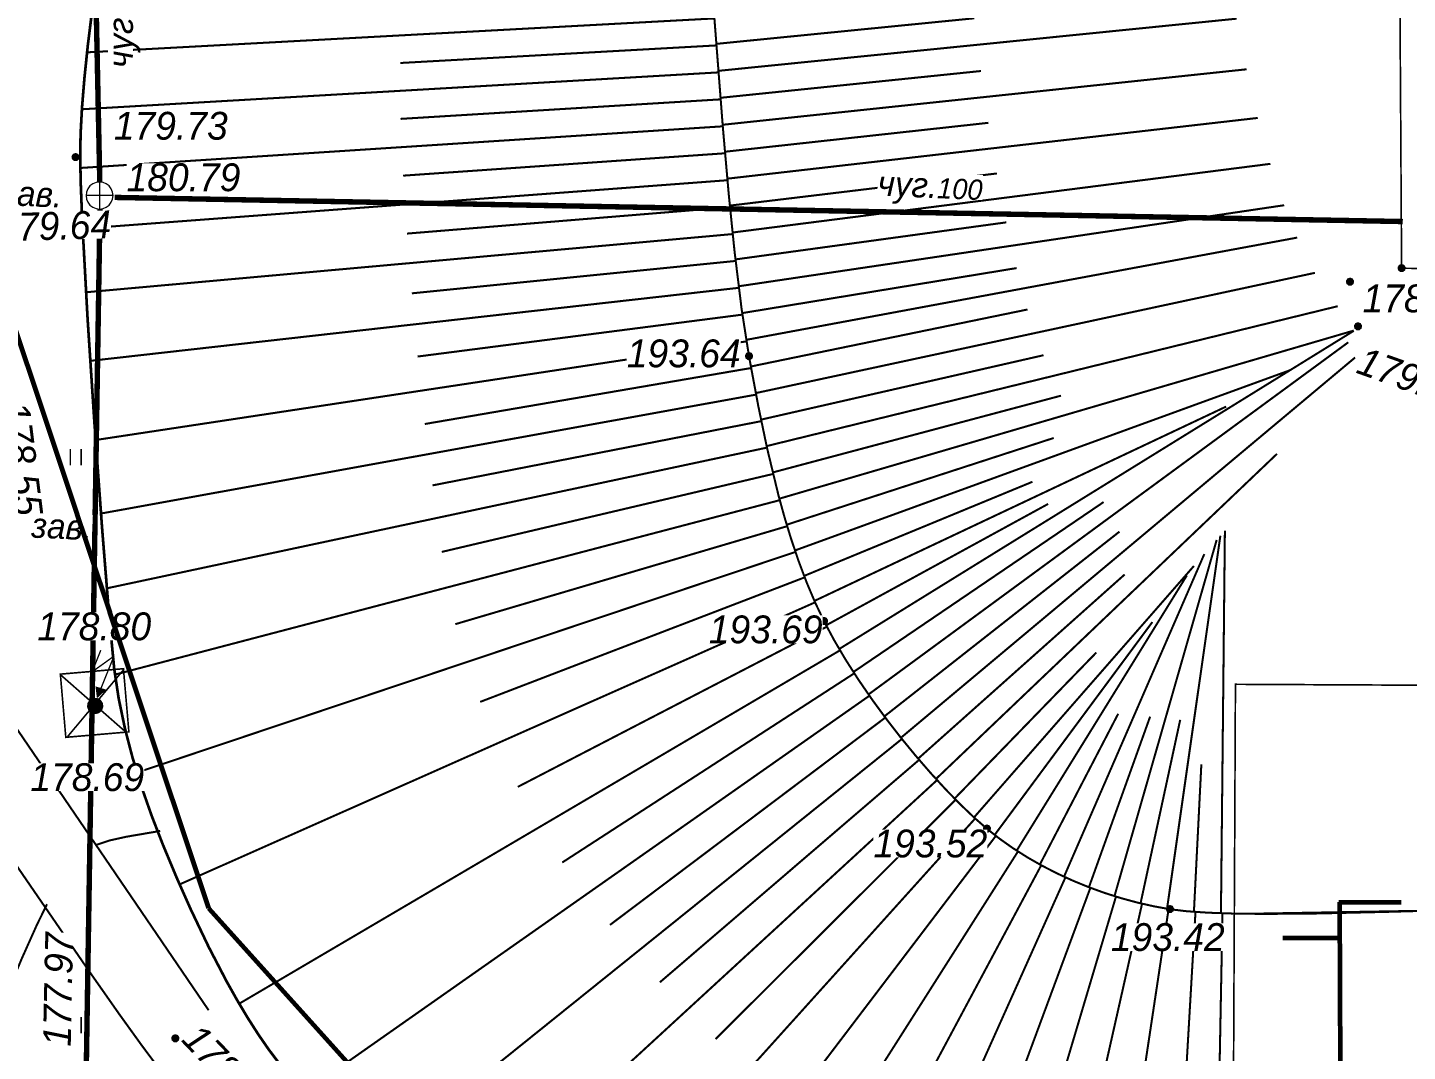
# Model space of a CAD drawing. Header units: millimetres. Extents: x 6735 to 13224, y -12144 to -9633.
# Drawn here: x 12060.2 to 12233.6, y -11797.7 to -11669 of the extents above; entities that cross this region are included whole.
import ezdxf

# ---------------------------------------------------------------- set-up
doc = ezdxf.new("R2010")
doc.units = ezdxf.units.MM
doc.set_wipeout_variables(frame=1)
for name, pattern in [('Cплошная', [0]), ('Cплошная_0.50', [0]), ('Штриховая 1.5-1.5_0.50', [1.5, 0.75, -0.75]), ('Штриховая 1.5-1_0.50', [1.25, 0.75, -0.5])]:
    doc.linetypes.add(name, pattern=pattern)
doc.layers.add('КаБель силовой (Вновь)', color=1, linetype='Continuous', lineweight=60)
doc.layers.add('Строительный', color=251, linetype='Continuous', lineweight=13)
doc.styles.get("Standard").update_dxf_attribs({"font": 'arial.ttf'})
doc.styles.add('БСАМ курсив малоконтрасный (Бм-431)', font='')
doc.styles.get('БСАМ курсив малоконтрасный (Бм-431)').set_extended_font_data('Bm431', italic=True)
doc.linetypes.add('Канализ', pattern='A,5,-1,["К",БСАМ курсив малоконтрасный (Бм-431),S=2,R=0,X=-1,Y=-1],-1,10,-2,10,-2,5', length=36)
doc.linetypes.add('КОНТУР', pattern='A,0,-0.5,[133,ltypeshp.shx,S=0.05,R=0,X=-0.5,Y=0],-0.5', length=1)

# ---------------------------------------------------------------- blocks, each defined once
blk = doc.blocks.new('2011 - 401 трава')
at = {"color": 7, "linetype": 'Continuous', "lineweight": 0, "const_width": 0.1, "flags": 128}
for points in [[(0, 0), (0, 1.2)], [(0.8, 0), (0.8, 1.2)]]:
    blk.add_lwpolyline(points, dxfattribs=at)
blk = doc.blocks.new('29 - 109.1.2 молниеводы на столбах метал')
for points in [[(0.5, 1.35), (-0.3, 1.4), (0, 0.6)], [(-0.00002, 0.6), (-0.27884, 0.53128), (-0.4938, 0.34084), (-0.59564, 0.07234), (-0.56102, -0.21276), (-0.39788, -0.4491), (-0.1436, -0.58256), (0.14358, -0.58256), (0.39786, -0.4491), (0.561, -0.21276), (0.59562, 0.07234), (0.49378, 0.34084), (0.27882, 0.53128)]]:
    blk.add_hatch(color=7).paths.add_polyline_path(points)
at = {"color": 7, "linetype": 'Continuous', "lineweight": 0, "const_width": 0.1, "flags": 128}
for points in [[(-0.8, 2.4), (-0.55, 4.1)], [(0.5, 3.9), (-0.8, 2.4)], [(0.117261, 1.373921), (0.5, 3.9)]]:
    blk.add_lwpolyline(points, dxfattribs=at)
at = {"color": 7, "linetype": 'Continuous', "lineweight": 0, "const_width": 0.02, "flags": 128}
for points in [[(0.5, 1.35), (-0.3, 1.4), (0, 0.6), (0.5, 1.35)], [(0, 0.6), (-0.278834, 0.531274), (-0.49379, 0.340839), (-0.595625, 0.072322), (-0.56101, -0.212763), (-0.397874, -0.449106), (-0.143589, -0.582565), (0.143589, -0.582565), (0.397874, -0.449106), (0.56101, -0.212763), (0.595625, 0.072322), (0.49379, 0.340839), (0.278834, 0.531274), (0, 0.6)]]:
    blk.add_lwpolyline(points, close=True, dxfattribs=at)
blk = doc.blocks.new('118 - 330 отм высот')
blk.add_hatch(color=7).paths.add_polyline_path([(0.098, 0.12), (0.002, 0.155), (-0.095, 0.121), (-0.146, 0.032), (-0.129, -0.069), (-0.05, -0.135), (0.052, -0.136), (0.131, -0.07), (0.149, 0.031)])
at = {"color": 7, "linetype": 'Continuous', "lineweight": 0, "const_width": 0.01, "flags": 128}
blk.add_lwpolyline([(0.098, 0.12), (0.002, 0.155), (-0.095, 0.121), (-0.146, 0.032), (-0.129, -0.069), (-0.05, -0.135), (0.052, -0.136), (0.131, -0.07), (0.149, 0.031), (0.098, 0.12)], close=True, dxfattribs=at)
blk = doc.blocks.new('Люк Канализация')
at = {"color": 0, "linetype": 'Continuous', "lineweight": -2}
blk.add_wipeout([(0.498, -0.001), (0.48, 0.128), (0.431, 0.249), (0.351, 0.352), (0.248, 0.432), (0.127, 0.482), (-0.002, 0.499), (-0.132, 0.482), (-0.252, 0.432), (-0.356, 0.352), (-0.435, 0.249), (-0.485, 0.128), (-0.502, -0.001), (-0.485, -0.131), (-0.435, -0.251), (-0.356, -0.355), (-0.252, -0.434), (-0.132, -0.484), (-0.002, -0.501), (0.127, -0.484), (0.248, -0.434), (0.351, -0.355), (0.431, -0.251), (0.48, -0.131)], dxfattribs=at)
for p, q in [((-0.002, 0.499), (-0.002, -0.501)), ((0.498, -0.001), (-0.502, -0.001))]:
    blk.add_line(p, q, dxfattribs=at)
at = {"color": 0, "linetype": 'Continuous', "lineweight": -2, "flags": 128}
blk.add_lwpolyline([(0.498, -0.001), (0.48, 0.128), (0.431, 0.249), (0.351, 0.352), (0.248, 0.432), (0.127, 0.482), (-0.002, 0.499), (-0.132, 0.482), (-0.252, 0.432), (-0.356, 0.352), (-0.435, 0.249), (-0.485, 0.128), (-0.502, -0.001), (-0.485, -0.131), (-0.435, -0.251), (-0.356, -0.355), (-0.252, -0.434), (-0.132, -0.484), (-0.002, -0.501), (0.127, -0.484), (0.248, -0.434), (0.351, -0.355), (0.431, -0.251), (0.48, -0.131)], close=True, dxfattribs=at)

msp = doc.modelspace()

# ---------------------------------------------------------------- linework, layer by layer
at = {"layer": 'КаБель силовой (Вновь)'}
for p, q in [((12224.99517, -11778.89443), (12232.80964, -11778.89735)), ((12225.05957, -11778.90279), (12225.15877, -11799.68964)), ((12217.96254, -11783.36676), (12224.99156, -11783.39102))]:
    msp.add_line(p, q, dxfattribs=at)
at = {"layer": 'Строительный', "linetype": 'Канализ', "const_width": 0.68, "flags": 128}
msp.add_lwpolyline([(12067.74252, -11879.4267), (12067.60131, -11799.70877), (12069.3422, -11690.60481), (12068.68907, -11659.0806), (12066.05862, -11502.42892), (12065.96004, -11334.9784)], dxfattribs=at)
at = {"layer": 'Строительный', "color": 7, "linetype": 'Cплошная_0.50', "lineweight": 0, "flags": 128}
for points, const_width in [([(12146.38495, -11665.93858), (12146.39637, -11666.09012), (12146.44165, -11666.694), (12147.59851, -11681.59548), (12148.33513, -11689.96441), (12149.05804, -11697.08009), (12149.95111, -11704.3668), (12150.87556, -11710.28525), (12152.04839, -11716.56088), (12153.13825, -11721.79397), (12154.59296, -11727.81572), (12155.35337, -11730.56355), (12156.14261, -11733.16125), (12157.1066, -11736.02345), (12158.11918, -11738.70936), (12159.18388, -11741.22832), (12160.30325, -11743.58633), (12161.55554, -11745.93608), (12162.99667, -11748.38671), (12164.61444, -11750.91737), (12166.39075, -11753.49973), (12168.13057, -11755.873), (12169.96044, -11758.23035), (12171.85351, -11760.53716), (12173.7764, -11762.75272), (12175.62418, -11764.7628), (12177.43024, -11766.61034), (12179.15883, -11768.25879), (12180.77584, -11769.6756), (12182.3569, -11770.92144), (12184.04569, -11772.11533), (12185.83401, -11773.25148), (12187.71214, -11774.32369), (12189.60086, -11775.2926), (12191.5523, -11776.19051), (12193.55466, -11777.012), (12195.59509, -11777.75179), (12197.63665, -11778.3981), (12199.68881, -11778.95552), (12201.73793, -11779.42034), (12203.77042, -11779.78948), (12205.87796, -11780.04314), (12208.55612, -11780.22561), (12211.81682, -11780.33776), (12215.69048, -11780.38068), (12213.75365, -11780.35922), (12239.36793, -11779.91556), (12234.17106, -11780.03491), (12244.5648, -11779.79621), (12254.72403, -11779.62771), (12259.69392, -11779.50897), (12264.88256, -11779.38528), (12275.0419, -11779.22003), (12292.29053, -11779.19284), (12296.47671, -11779.19358), (12316.91639, -11779.18742), (12338.72019, -11779.08913), (12343.38983, -11779.04004), (12355.71652, -11778.90118), (12372.71137, -11778.59), (12381.52127, -11778.32392), (12389.69264, -11777.98576), (12409.33517, -11776.97166), (12420.61212, -11776.28664), (12430.11983, -11775.60951), (12439.31221, -11774.7936), (12442.87494, -11774.39283), (12445.74359, -11773.99741), (12451.25615, -11773.00418), (12456.79564, -11771.74002), (12462.31449, -11770.21183), (12467.658, -11768.45836), (12470.304, -11767.47998), (12472.86902, -11766.45397), (12475.34296, -11765.38438), (12477.71688, -11764.27507), (12480.10951, -11763.06982), (12482.54352, -11761.75981), (12484.98758, -11760.36189), (12487.41084, -11758.89371), (12489.85764, -11757.32444), (12492.22092, -11755.71863), (12494.47356, -11754.09473), (12496.59305, -11752.46897), (12498.69339, -11750.74259), (12500.59958, -11749.04692), (12502.29605, -11747.39579), (12503.7716, -11745.80016), (12505.07185, -11744.19822), (12506.31369, -11742.44662), (12507.50084, -11740.54017), (12508.63863, -11738.47031), (12509.56273, -11736.59301), (12510.46207, -11734.58024), (12511.34347, -11732.41686), (12512.21953, -11730.0721), (12513.50635, -11726.28585), (12515.02225, -11721.41936), (12516.3586, -11716.59434), (12517.79955, -11710.60469), (12519.23059, -11703.94086), (12520.57172, -11696.9889), (12521.79242, -11689.84651), (12522.74803, -11683.2881), (12523.56736, -11676.03395), (12524.50445, -11665.87361), (12526.21522, -11644.17326), (12526.96093, -11634.00955), (12527.587, -11625.48794), (12528.05287, -11619.86456), (12528.81827, -11611.64471), (12529.04449, -11609.26215), (12529.89403, -11599.84177), (12530.38947, -11593.02808), (12530.57472, -11589.19998), (12530.63693, -11585.9839), (12530.57701, -11583.33059), (12530.39432, -11581.21819), (12530.05889, -11579.24615), (12529.56854, -11577.22708), (12528.92518, -11575.16902), (12528.13198, -11573.08213), (12527.27025, -11571.13944), (12526.28931, -11569.19286), (12525.19519, -11567.25437), (12523.99603, -11565.33845), (12522.78118, -11563.57119), (12521.49217, -11561.85239), (12520.14049, -11560.19739), (12518.73976, -11558.6229), (12517.34391, -11557.21116), (12515.79276, -11555.81331), (12514.08653, -11554.42954), (12512.22539, -11553.05999), (12510.45483, -11551.86356), (12508.56372, -11550.67822), (12506.55188, -11549.50385), (12504.41869, -11548.3401), (12500.50839, -11546.38331), (12496.22832, -11544.44782), (12491.07364, -11542.31543), (12485.51964, -11540.17862), (12478.35006, -11537.64464), (12471.56008, -11535.50075), (12467.65759, -11534.40274), (12463.9811, -11533.47735), (12460.54579, -11532.72839), (12457.36131, -11532.15792), (12454.04991, -11531.7024), (12450.22644, -11531.2972), (12445.8708, -11530.94014), (12440.94362, -11530.62797), (12431.99869, -11530.22235), (12420.79883, -11529.8845), (12411.28283, -11529.665), (12400.64596, -11529.41498), (12390.35977, -11529.18679), (12377.65395, -11528.98397), (12350.09398, -11528.70556), (12323.33842, -11528.59153), (12297.14318, -11528.62136), (12270.94779, -11528.81466), (12259.01842, -11529.00235), (12249.65005, -11529.24345), (12243.40579, -11529.44095), (12231.50784, -11529.8363), (12221.5791, -11530.28572), (12213.38086, -11530.82646), (12208.90071, -11531.22571), (12204.87196, -11531.67627), (12201.26661, -11532.18127), (12198.06959, -11532.74287), (12196.54165, -11533.04306), (12189.63142, -11534.43621), (12184.52194, -11535.59357), (12180.72993, -11536.58137), (12177.29764, -11537.61068), (12174.15761, -11538.70181), (12171.2817, -11539.86481), (12168.09413, -11541.3968), (12166.63018, -11542.21101), (12165.25018, -11543.05875), (12163.95229, -11543.94121), (12162.73576, -11544.85892), (12161.59963, -11545.81263), (12160.54317, -11546.80293), (12158.41746, -11549.10956), (12156.29427, -11551.80672), (12154.20094, -11554.85978), (12152.16887, -11558.22304), (12150.28466, -11561.73557), (12148.51894, -11565.43388), (12146.90068, -11569.25729), (12145.45627, -11573.14341), (12144.17048, -11577.16015), (12143.1151, -11581.11484), (12142.30561, -11584.94921), (12141.75214, -11588.61511), (12141.58316, -11590.42791), (12141.4689, -11592.55517), (12141.40446, -11597.75561), (12141.55864, -11604.22346), (12141.93199, -11611.98254), (12142.863, -11625.57149), (12144.31121, -11642.72372), (12145.17155, -11652.16343), (12146.38048, -11665.87964)], 0.255), ([(12159.26403, -11548.14373), (12157.45627, -11550.28171), (12155.65915, -11552.69086), (12153.89018, -11555.34772), (12152.16887, -11558.22304), (12150.28466, -11561.73557), (12148.51894, -11565.43388), (12146.90068, -11569.25729), (12145.45627, -11573.14341), (12144.17048, -11577.16015), (12143.1151, -11581.11484), (12142.30561, -11584.94921), (12141.75214, -11588.61511), (12141.58316, -11590.42791), (12141.4689, -11592.55517), (12141.40446, -11597.75561), (12141.55864, -11604.22346), (12141.93199, -11611.98254), (12142.863, -11625.57149), (12144.31121, -11642.72372), (12145.17155, -11652.16343), (12146.39637, -11666.09012), (12146.44165, -11666.694), (12147.59851, -11681.59548), (12148.33513, -11689.96441), (12149.05804, -11697.08009), (12149.95111, -11704.3668), (12150.87556, -11710.28525), (12152.04839, -11716.56088), (12153.13825, -11721.79397), (12154.59296, -11727.81572), (12155.35337, -11730.56355), (12156.14261, -11733.16125), (12157.1066, -11736.02345), (12158.11918, -11738.70936), (12159.18388, -11741.22832), (12160.30325, -11743.58633), (12161.55554, -11745.93608), (12162.99667, -11748.38671), (12164.61444, -11750.91737), (12166.39075, -11753.49973), (12168.13057, -11755.873), (12169.96044, -11758.23035), (12171.85351, -11760.53716), (12173.7764, -11762.75272), (12175.62418, -11764.7628), (12177.43024, -11766.61034), (12179.15883, -11768.25879), (12180.77584, -11769.6756), (12182.3569, -11770.92144), (12184.04569, -11772.11533), (12185.83401, -11773.25148), (12187.71214, -11774.32369), (12189.60086, -11775.2926), (12191.5523, -11776.19051), (12193.55466, -11777.012), (12195.59509, -11777.75179), (12197.63665, -11778.3981), (12199.68881, -11778.95552), (12201.73793, -11779.42034), (12203.77042, -11779.78948), (12205.87796, -11780.04314), (12208.55612, -11780.22561), (12211.81682, -11780.33776), (12215.69048, -11780.38068), (12217.07486, -11780.37988)], 0.255), ([(12064.29154, -11750.25909), (12072.66765, -11757.60964)], 0.204), ([(12072.32928, -11749.63889), (12065.26055, -11758.082)], 0.204), ([(12396.5443, -11777.6515), (12389.69264, -11777.98576), (12381.52127, -11778.32392), (12372.71137, -11778.59), (12355.71652, -11778.90118), (12343.38983, -11779.04004), (12338.72019, -11779.08913), (12316.91639, -11779.18742), (12296.47671, -11779.19358), (12292.29053, -11779.19284), (12275.0419, -11779.22003), (12264.88256, -11779.38528), (12259.69392, -11779.50897), (12254.72403, -11779.62771), (12244.5648, -11779.79621), (12234.17106, -11780.03491), (12231.27366, -11780.11625), (12222.40821, -11780.32311), (12215.69048, -11780.38068), (12215.32514, -11780.37966)], 0.255)]:
    msp.add_lwpolyline(points, dxfattribs=dict(at, const_width=const_width))
at = {"layer": 'Строительный', "color": 7, "linetype": 'Cплошная_0.50', "lineweight": 0, "const_width": 0.204, "flags": 128}
for points in [[(12232.8838, -11699.22828), (12273.95361, -11699.59054), (12383.36923, -11698.23953), (12441.83792, -11697.1348), (12441.9914, -11675.92235), (12441.02159, -11634.04665), (12414.01252, -11634.13186), (12232.4858, -11634.93889), (12232.8838, -11699.22828)], [(12064.34244, -11750.24189), (12065.02666, -11758.18352), (12072.95298, -11757.50062), (12072.26876, -11749.55899), (12064.34244, -11750.24189)]]:
    msp.add_lwpolyline(points, close=True, dxfattribs=at)
at = {"layer": 'Строительный', "color": 7, "linetype": 'КОНТУР', "lineweight": 0, "ltscale": 2, "const_width": 0.34, "flags": 128}
msp.add_lwpolyline([(12070.72884, -11649.33103), (12070.5229, -11651.21382), (12069.85705, -11655.86164), (12069.65506, -11657.23901), (12068.57296, -11664.91328), (12067.79541, -11671.18418), (12067.3666, -11675.31593), (12067.06408, -11679.01205), (12066.88657, -11682.28817), (12066.83392, -11685.14822), (12066.90031, -11688.48926), (12067.07883, -11693.04186), (12067.76075, -11705.5145), (12068.61134, -11718.50073), (12069.60886, -11732.19481), (12070.49327, -11743.15164), (12071.11211, -11749.59468), (12071.67014, -11753.29887), (12072.46821, -11757.12058), (12073.41921, -11760.75935), (12074.57939, -11764.5182), (12075.81605, -11768.04312), (12077.23636, -11771.70193), (12078.95976, -11775.82518), (12080.71093, -11779.77096), (12082.97412, -11784.51783), (12085.22921, -11788.85318), (12086.56836, -11791.2381), (12087.89668, -11793.46062), (12089.21217, -11795.51739), (12090.5133, -11797.40603), (12093.66942, -11801.5858), (12097.49787, -11806.27258), (12101.84247, -11811.26764), (12106.39716, -11816.21204), (12111.23886, -11821.16024), (12115.85258, -11825.55601), (12120.6176, -11829.99728), (12127.17925, -11836.10524), (12130.99865, -11839.54545), (12134.47151, -11842.55489), (12137.70448, -11845.22583), (12140.72731, -11847.5824), (12144.41018, -11850.22497), (12147.79053, -11852.37092), (12149.37199, -11853.26069), (12150.88202, -11854.02888), (12152.32142, -11854.67591), (12153.69072, -11855.20201), (12155.05133, -11855.62214), (12156.50855, -11855.96653), (12158.06357, -11856.23547), (12159.71813, -11856.42925), (12161.47306, -11856.54807), (12163.33283, -11856.59235), (12165.30158, -11856.56217), (12167.38625, -11856.45745), (12170.47143, -11856.18959), (12173.84588, -11855.77437), (12177.56119, -11855.20771), (12182.10282, -11854.41572), (12183.7149, -11854.12184), (12189.85752, -11853.05824), (12191.87022, -11852.79011), (12193.49257, -11852.65177), (12201.77299, -11852.28724), (12210.05845, -11852.02603), (12218.34644, -11851.81647)], dxfattribs=at)
at = {"layer": 'Строительный', "color": 7, "linetype": 'Штриховая 1.5-1.5_0.50', "lineweight": 0, "ltscale": 2, "const_width": 0.255, "flags": 128}
msp.add_lwpolyline([(12025.43915, -11656.41082), (12024.58318, -11661.75703), (12024.19548, -11664.57948), (12023.91531, -11667.10969), (12023.70577, -11669.87958), (12023.62362, -11672.47524), (12023.66636, -11676.43694), (12023.82287, -11682.45577), (12024.37022, -11696.14042), (12024.73018, -11702.02418), (12025.06746, -11705.26629), (12025.27477, -11706.21422), (12025.57275, -11707.17884), (12025.96343, -11708.16696), (12026.45143, -11709.19034), (12027.41314, -11710.87641), (12028.72864, -11712.86369), (12029.64557, -11714.16646), (12031.20533, -11716.41461), (12040.17771, -11729.64748), (12059.09088, -11757.43094), (12082.97444, -11792.48968)], dxfattribs=at)
at = {"layer": 'Строительный', "color": 7, "linetype": 'Cплошная', "lineweight": 0, "const_width": 0.255, "flags": 128}
for points in [[(12146.52673, -11667.82863), (12067.69471, -11672.0898)], [(12146.76734, -11671.02422), (12179.17771, -11667.80999)], [(12147.02622, -11674.41435), (12212.15491, -11667.85845)], [(12146.78209, -11671.21903), (12107.05955, -11673.42744)], [(12147.56527, -11681.19294), (12213.40037, -11674.22028)], [(12147.04126, -11674.60914), (12067.0484, -11679.24282)], [(12147.29135, -11677.804), (12180.0247, -11674.43563)], [(12147.30683, -11677.99875), (12107.08625, -11680.45242)], [(12147.85061, -11684.58095), (12180.96756, -11680.94653)], [(12148.1503, -11687.96771), (12214.8126, -11680.33355)], [(12147.58133, -11681.38765), (12066.8522, -11686.62267)], [(12147.86741, -11684.77559), (12107.4173, -11687.58741)], [(12148.80711, -11694.73587), (12216.40233, -11686.10197)], [(12148.16802, -11688.16227), (12067.13529, -11694.2496)], [(12148.46774, -11691.35285), (12182.02669, -11687.31169)], [(12148.48661, -11691.54731), (12107.91174, -11694.86875)], [(12149.57466, -11701.49229), (12218.1332, -11691.30391)], [(12148.82738, -11694.93018), (12067.56512, -11702.24496)], [(12149.17371, -11698.11603), (12183.2152, -11693.45612)], [(12150.52515, -11708.22517), (12219.76993, -11695.37353)], [(12149.19574, -11698.31016), (12108.50705, -11702.38039)], [(12150.02003, -11704.86296), (12184.50835, -11699.20362)], [(12151.73017, -11714.91735), (12221.9898, -11699.80374)], [(12149.59893, -11701.68615), (12068.09859, -11710.86611)], [(12150.04726, -11705.05642), (12109.22969, -11710.32417)], [(12151.10844, -11711.57469), (12185.87365, -11704.41003)], [(12153.09087, -11721.57959), (12224.85147, -11703.99673)], [(12154.69191, -11728.18784), (12226.87144, -11707.05921)], [(12162.21247, -11747.08066), (12226.87303, -11707.09051)], [(12150.55645, -11708.41801), (12068.77311, -11720.81581)], [(12165.89422, -11752.79561), (12226.18576, -11708.53158)], [(12152.38689, -11718.2533), (12187.89229, -11710.15651)], [(12169.96751, -11758.23921), (12227.04305, -11710.44187)], [(12151.14344, -11711.7669), (12110.13852, -11718.80293)], [(12156.64723, -11734.69943), (12218.87421, -11712.03749)], [(12151.76684, -11715.10925), (12069.44632, -11730.05462)], [(12153.85472, -11724.89262), (12190.08698, -11715.2408)], [(12159.09959, -11741.03926), (12210.83236, -11716.61466)], [(12152.42595, -11718.44473), (12111.10995, -11726.51669)], [(12155.61722, -11731.45939), (12189.17099, -11720.55772)], [(12153.13302, -11721.77035), (12070.18274, -11739.45447)], [(12174.37457, -11763.41627), (12217.22139, -11722.55804)], [(12153.90071, -11725.08249), (12112.26405, -11734.88171)], [(12157.80083, -11737.89748), (12186.4955, -11726.06438)], [(12154.74254, -11728.37654), (12071.20112, -11750.30036)], [(12160.56801, -11744.10526), (12188.4706, -11728.84476)], [(12163.99698, -11749.9744), (12195.43907, -11728.6126)], [(12155.6734, -11731.6465), (12113.97319, -11743.96017)], [(12167.88761, -11755.54977), (12197.43158, -11732.33054)], [(12203.41047, -11779.73089), (12210.10721, -11732.84676)], [(12210.18234, -11780.29279), (12210.67844, -11732.19342)], [(12156.70998, -11734.88445), (12073.97088, -11762.61633)], [(12196.80335, -11778.14544), (12209.64352, -11733.37712)], [(12179.15178, -11768.25232), (12206.78515, -11736.6464)], [(12190.46285, -11775.70157), (12208.09252, -11735.15108)], [(12157.87131, -11738.07969), (12117.09621, -11753.7317)], [(12172.12959, -11760.86303), (12198.08641, -11737.7139)], [(12184.51189, -11772.42334), (12205.89991, -11737.84143)], [(12159.17913, -11741.21771), (12079.32515, -11776.66841)], [(12160.65803, -11744.27866), (12121.82316, -11764.41248)], [(12181.74212, -11770.45315), (12201.56568, -11743.69241)], [(12162.31154, -11747.24905), (12086.8148, -11791.66132)], [(12176.70945, -11765.88747), (12194.51564, -11747.52983)], [(12164.10314, -11750.13841), (12127.41126, -11773.91531)], [(12166.00628, -11752.95564), (12094.76635, -11802.96237)], [(12168.00484, -11755.70605), (12133.4088, -11781.76101)], [(12187.42857, -11774.16907), (12197.27384, -11755.21675)], [(12193.59324, -11777.02689), (12201.28072, -11755.58821)], [(12200.07981, -11779.0513), (12205.0631, -11755.98382)], [(12170.08953, -11758.39178), (12102.89301, -11812.43321)], [(12172.25631, -11761.01173), (12139.67483, -11788.97746)], [(12206.78706, -11780.11782), (12207.71999, -11761.57308)], [(12174.50619, -11763.56064), (12111.55309, -11821.47005)], [(12176.84664, -11766.02657), (12146.68673, -11796.10105)], [(12179.29604, -11768.38407), (12122.34407, -11831.61796)], [(12181.89664, -11770.57269), (12155.98831, -11804.65087)], [(12184.67583, -11772.5296), (12138.21363, -11845.63306)], [(12187.59997, -11774.26283), (12166.95947, -11812.86857)], [(12190.6403, -11775.78331), (12154.87208, -11855.57268)], [(12196.98994, -11778.20334), (12173.9201, -11855.76406)], [(12193.77568, -11777.09678), (12179.0457, -11816.84158)], [(12200.26983, -11779.09665), (12191.81162, -11816.64228)], [(12203.60324, -11779.76263), (12192.61174, -11852.71516)], [(12206.98192, -11780.1319), (12204.87995, -11816.19149)], [(12210.3776, -11780.29923), (12209.01186, -11852.0551)]]:
    msp.add_lwpolyline(points, dxfattribs=at)
at = {"layer": 'Строительный', "color": 7, "linetype": 'Штриховая 1.5-1.5_0.50', "lineweight": 0, "ltscale": 2, "const_width": 0.255, "flags": 128}
msp.add_lwpolyline([(12150.49625, -11868.96182), (12150.81975, -11868.67126), (12151.05665, -11868.35625), (12151.20714, -11868.01651), (12151.27138, -11867.6517), (12151.24944, -11867.26153), (12151.14131, -11866.84548), (12150.66584, -11865.93363), (12149.84504, -11864.91395), (12148.67191, -11863.77642), (12147.1363, -11862.51105), (12145.21703, -11861.10031), (12142.83406, -11859.48893), (12139.93423, -11857.64411), (12131.40731, -11852.51844), (12126.18956, -11849.4144), (12119.95184, -11845.57501), (12115.10376, -11842.36534), (12113.04015, -11840.89063), (12111.20747, -11839.49489), (12109.59371, -11838.16892), (12108.19211, -11836.90715), (12105.22154, -11834.01536), (12102.23828, -11830.9663), (12099.23232, -11827.74976), (12096.18949, -11824.35058), (12090.79807, -11817.99474), (12085.08591, -11810.84838), (12080.28284, -11804.5754), (12074.56872, -11796.9011), (12071.75783, -11792.99851), (12067.86609, -11787.44722), (12056.80192, -11771.34385), (12034.36235, -11738.21117), (12033.288, -11736.6191), (12022.55668, -11720.80281), (12022.26011, -11720.53961), (12022.12515, -11720.51312), (12021.9992, -11720.55674), (12021.77474, -11720.85423), (12021.58778, -11721.43072), (12021.37359, -11722.87897), (12021.25919, -11724.95581), (12021.27856, -11728.50121), (12022.72037, -11764.49109), (12024.25978, -11800.75322), (12025.6033, -11830.10163), (12026.40419, -11846.01721), (12027.08129, -11857.93915), (12027.63094, -11865.80326), (12027.85736, -11868.20503), (12028.05129, -11869.58391), (12028.29304, -11870.46955), (12028.64797, -11871.31904), (12029.11584, -11872.13181), (12029.69627, -11872.90719), (12030.38893, -11873.64468), (12031.19299, -11874.34335), (12032.10756, -11875.00241), (12033.13136, -11875.62094), (12035.0655, -11876.55474), (12037.28482, -11877.36931), (12039.7743, -11878.05901), (12042.50611, -11878.61606), (12044.84403, -11878.96122), (12047.27585, -11879.21048), (12049.75424, -11879.35878), (12052.19281, -11879.40081), (12056.10352, -11879.2665), (12062.76757, -11878.9104), (12080.01428, -11877.7748), (12092.26428, -11876.84338), (12103.93616, -11875.85796), (12114.57684, -11874.85696), (12124.0042, -11873.85785), (12134.43645, -11872.55677), (12138.72209, -11871.92197), (12142.37206, -11871.29987), (12145.37717, -11870.69211), (12147.73494, -11870.09931), (12149.44195, -11869.52232), (12150.05077, -11869.23997), (12150.49625, -11868.96182)], close=True, dxfattribs=at)
at = {"layer": 'Строительный', "color": 7, "linetype": 'Штриховая 1.5-1_0.50', "lineweight": 0, "const_width": 0.204, "flags": 128}
msp.add_lwpolyline([(12211.74951, -11803.29826), (12377.32779, -11804.11392), (12377.58286, -11752.33485), (12212.00458, -11751.51919), (12211.74951, -11803.29826)], close=True, dxfattribs=at)
at = {"layer": 'Строительный', "color": 34, "linetype": 'Cплошная_0.50', "lineweight": 0, "true_color": 0xa55200, "const_width": 0.255, "elevation": 606.9, "flags": 128}
msp.add_lwpolyline([(12068.77956, -11771.76153), (12068.96222, -11771.66787), (12070.57542, -11771.13472), (12072.63844, -11770.67708), (12076.04081, -11770.09734), (12076.88966, -11769.95168)], dxfattribs=at)

# ---------------------------------------------------------------- block references
at = {"layer": 'Строительный', "color": 7, "zscale": 3.4}
for name, p, xscale, yscale in [('118 - 330 отм высот', (12066.2508, -11685.27658, 611.0956), 3.4, 3.4), ('118 - 330 отм высот', (12232.8838, -11699.22828, 607.82717), 3.4, 3.4), ('118 - 330 отм высот', (12226.39694, -11700.93731, 608.20748), 3.4, 3.4), ('118 - 330 отм высот', (12227.40081, -11706.54924, 609.06009), 3.4, 3.4), ('118 - 330 отм высот', (12150.87556, -11710.28525, 658.376), 3.4, 3.4), ('2011 - 401 трава', (12065.59612, -11723.97934), 1.7, 1.7), ('118 - 330 отм высот', (12160.30325, -11743.58633, 658.5562), 3.4, 3.4), ('118 - 330 отм высот', (12180.77584, -11769.6756, 657.9544), 3.4, 3.4), ('118 - 330 отм высот', (12203.77042, -11779.78948, 657.6246), 3.4, 3.4), ('2011 - 401 трава', (12065.59612, -11795.37934), 1.7, 1.7), ('118 - 330 отм высот', (12078.78618, -11796.03339, 605.897), 3.4, 3.4)]:
    msp.add_blockref(name, p, dxfattribs=dict(at, xscale=xscale, yscale=yscale))
at = {"layer": 'Строительный', "color": 7, "xscale": 1.699999999999459, "yscale": 1.699999999999459, "zscale": 3.4, "rotation": 346.6283499999836}
msp.add_blockref('29 - 109.1.2 молниеводы на столбах метал', (12068.71788, -11754.23562), dxfattribs=at)

# ---------------------------------------------------------------- next in the draw order: block references
at = {"layer": 'Строительный', "linetype": 'Канализ', "xscale": 3.4, "yscale": 3.4, "zscale": 3.4}
msp.add_blockref('Люк Канализация', (12069.27129, -11690.08346), dxfattribs=at)

# ---------------------------------------------------------------- next in the draw order: texts
at = {"layer": 'Строительный', "color": 7, "bg_fill": 3, "box_fill_scale": 1, "bg_fill_color": 256}
for s, insert, char_height, attachment_point, rotation, bg_fill_transparency in [('{\\fBm431|b0|i1|c204|p18;\\C0;чуг.\\H0.81292x;15\\fBm431|b0|i1|c0|p18;0}', (12074.38964, -11674.06852), 3.1368298, 7, 89.7786965, 0), ('{\\fD431|c1|b0|i1;\\l\\C0;179.14}', (12227.6003, -11710.70144), 3.4976004, 4, 340.2777219, 4264272), ('{\\fD431|c1|b0|i1;\\l\\C0;178.55}', (12058.65165, -11716.06468), 3.4976004, 4, 277.1311861, 4263572), ('{\\fD431|c1|b0|i1;\\l\\C0;177.97}', (12063.92079, -11797.0368), 3.4976004, 4, 88.7625106, 4263582), ('{\\fD431|c1|b0|i1;\\l\\C0;178.21}', (12080.67549, -11795.11377), 3.4976004, 4, 313.6806107, 4263612)]:
    msp.add_mtext(s, dxfattribs=dict(at, insert=insert, char_height=char_height, attachment_point=attachment_point, rotation=rotation, bg_fill_transparency=bg_fill_transparency))
at = {"layer": 'Строительный', "color": 7, "char_height": 3.4976004, "attachment_point": 4, "bg_fill": 3, "box_fill_scale": 1, "bg_fill_color": 256}
for s, insert, bg_fill_transparency in [('{\\fD431|c1|b0|i1;\\l\\C0;179.73}', (12071.06558, -11681.34382), 4263462), ('{\\fD431|c1|b0|i1;\\l\\C0;180.79}', (12072.65737, -11687.81762), 4264432), ('{\\fD431|c1|b0|i1;\\l\\C0;178.88}', (12227.97576, -11703.03925), 4265407), ('{\\fD431|c1|b0|i1;\\l\\C0;193.64}', (12135.52003, -11709.95438), 4264857), ('{\\fD431|c1|b0|i1;\\l\\C0;178.80}', (12061.44857, -11744.26161), 4263472), ('{\\fD431|c1|b0|i1;\\l\\C0;193.69}', (12145.82691, -11744.64414), 4263857), ('{\\fD431|c1|b0|i1;\\l\\C0;178.69}', (12060.57268, -11763.21353), 4264157), ('{\\fD431|c1|b0|i1;\\l\\C0;193.52}', (12166.5115, -11771.55177), 4263882), ('{\\fD431|c1|b0|i1;\\l\\C0;193.42}', (12196.34922, -11783.31682), 4263967)]:
    msp.add_mtext(s, dxfattribs=dict(at, insert=insert, bg_fill_transparency=bg_fill_transparency))

# ---------------------------------------------------------------- next in the draw order: linework, layer by layer
at = {"layer": 'КаБель силовой (Вновь)'}
msp.add_line((12082.97709, -11779.64913), (12153.17595, -11857.72795), dxfattribs=at)
at = {"layer": 'Строительный', "color": 34, "linetype": 'Cплошная_0.50', "lineweight": 0, "true_color": 0xa55200, "const_width": 0.255, "elevation": 606.9, "flags": 128}
msp.add_lwpolyline([(12026.78104, -11849.06089), (12027.83085, -11848.58675), (12029.22896, -11847.81115), (12030.71869, -11846.8486), (12032.96373, -11845.18201), (12035.30343, -11843.20641), (12037.68479, -11840.96629), (12040.02956, -11838.53504), (12042.2724, -11835.97627), (12044.27531, -11833.44304), (12045.93289, -11831.06875), (12047.15806, -11828.97803), (12047.84482, -11827.44494), (12048.27982, -11825.9812), (12048.50484, -11824.48712), (12048.60469, -11822.4018), (12048.71264, -11819.95096), (12048.93148, -11817.79404), (12049.30458, -11815.50163), (12049.84011, -11813.05444), (12050.78403, -11809.57298), (12052.06771, -11805.46119), (12053.65409, -11800.83856), (12055.47521, -11795.90356), (12057.46338, -11790.84551), (12059.47573, -11786.03346), (12061.38426, -11781.77312), (12062.66312, -11779.15958)], dxfattribs=at)

# ---------------------------------------------------------------- next in the draw order: texts
at = {"layer": 'Строительный', "color": 7, "bg_fill": 3, "box_fill_scale": 1, "bg_fill_color": 256}
for s, insert, char_height, attachment_point, rotation, bg_fill_transparency in [('{\\fD431|c1|b0|i1;\\l\\C0;179.64}', (12056.41557, -11694.11082), 3.4976004, 4, 1.5273261, 4264367), ('{\\fBm431|b0|i1|c204|p18;\\C0;зав.}', (12060.65961, -11733.11796), 3.1368298, 7, 357.5159796, 0)]:
    msp.add_mtext(s, dxfattribs=dict(at, insert=insert, char_height=char_height, attachment_point=attachment_point, rotation=rotation, bg_fill_transparency=bg_fill_transparency))

# ---------------------------------------------------------------- next in the draw order: linework, layer by layer
at = {"layer": 'Строительный', "linetype": 'Канализ', "const_width": 0.68}
msp.add_lwpolyline([(12071.16312, -11690.32248), (12233.03575, -11693.35609)], dxfattribs=at)

# ---------------------------------------------------------------- next in the draw order: texts
at = {"layer": 'Строительный', "color": 7, "insert": (12056.88883, -11691.31784), "char_height": 3.1368298, "attachment_point": 7, "rotation": 357.5159796, "bg_fill": 3, "box_fill_scale": 1, "bg_fill_color": 256, "bg_fill_transparency": 0}
msp.add_mtext('{\\fBm431|b0|i1|c204|p18;\\C0;зав.}', dxfattribs=at)

# ---------------------------------------------------------------- next in the draw order: linework, layer by layer
at = {"layer": 'КаБель силовой (Вновь)'}
msp.add_line((12049.15076, -11678.45026), (12082.97709, -11779.64913), dxfattribs=at)

# ---------------------------------------------------------------- next in the draw order: texts
at = {"layer": 'Строительный', "color": 7, "insert": (12166.94273, -11691.03443), "char_height": 3.1368298, "attachment_point": 7, "rotation": 357.5159796, "bg_fill": 3, "box_fill_scale": 1, "bg_fill_color": 256, "bg_fill_transparency": 0}
msp.add_mtext('{\\fBm431|b0|i1|c204|p18;\\C0;чуг.\\H0.81292x;10\\fBm431|b0|i1|c0|p18;0}', dxfattribs=at)

doc.saveas('drawing.dxf')
